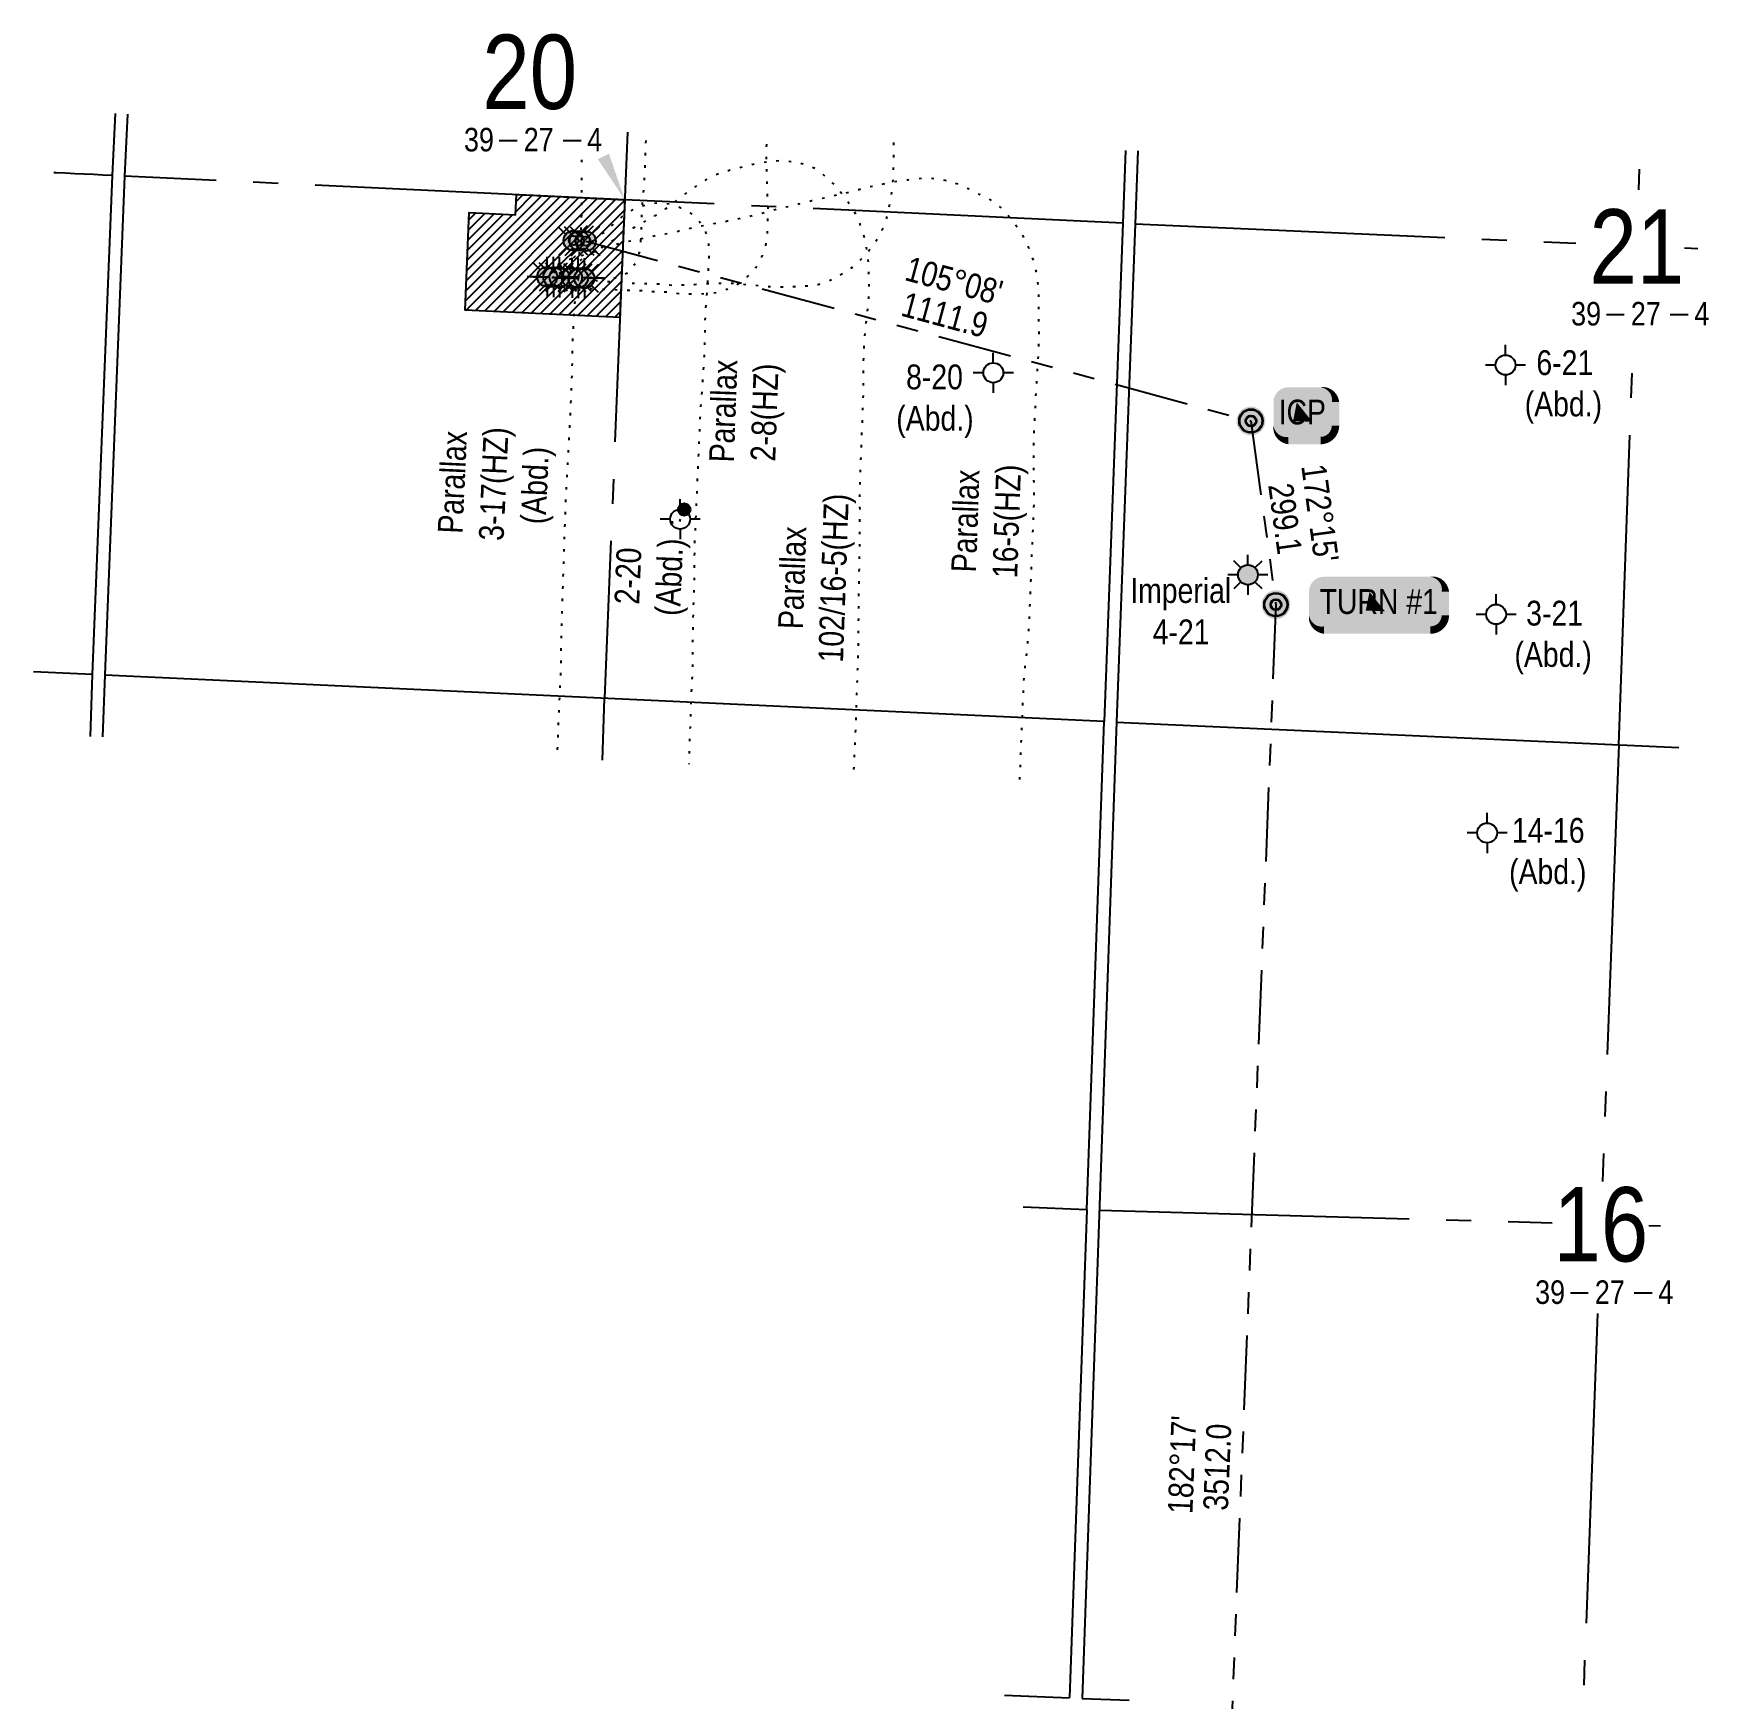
# Model space of a CAD drawing. Extents: x 300929 to 311962, y 5794822 to 5810027.
# Drawn here: x 307845 to 310548, y 5797479 to 5800166 of the extents above; entities that cross this region are included whole.
import ezdxf
from ezdxf.enums import TextEntityAlignment as Align

# ---------------------------------------------------------------- set-up
doc = ezdxf.new("R2010")
doc.units = 0
doc.header["$LTSCALE"] = 5
for name, pattern in [('0', [1, 1, 0]), ('foc-DOT', [1, 0.2, -0.8]), ('foc-DRILLPATH', [14.75, 6, -1.75, 1.75, -1.75, 1.75, -1.75]), ('foc-QUARTERLINE', [33, 25, -3, 2, -3])]:
    doc.linetypes.add(name, pattern=pattern)
for name, color, linetype in [('10', 1, 'Continuous'), ('9', 3, 'Continuous'), ('AS-DRILL', 8, 'foc-DOT'), ('AS-DRILL-T', 8, 'Continuous'), ('C-WS-S', 8, 'Continuous'), ('F-WS-S', 8, 'Continuous'), ('L-BD', 7, 'Continuous'), ('L-MON', 1, 'Continuous'), ('L-QSEC', 8, 'foc-QUARTERLINE'), ('L-SEC', 7, 'Continuous'), ('L-SECLBL', 7, 'Continuous'), ('L-SECQ', 8, 'foc-QUARTERLINE'), ('P-PDRILLPATH', 12, 'foc-DRILLPATH'), ('P-PROPOSED', 10, 'Continuous'), ('P-PROPOSED-EXISTING-H', 59, 'Continuous')]:
    doc.layers.add(name, color=color, linetype=linetype)
doc.styles.add('80', font='ARIALN.TTF', dxfattribs={"height": 10})
doc.styles.add('80L', font='ARIALN.TTF', dxfattribs={"height": 10})
doc.styles.add('SIMPLEX', font='ARIALN.TTF')

# ---------------------------------------------------------------- blocks, each defined once
blk = doc.blocks.new('GAS')
h = blk.add_hatch(color=255)
h.dxf.hatch_style = 1
edge = h.paths.add_edge_path()
edge.add_arc((0, 0), 0.9, 0, 360)
for p, q in [((0, 0.81), (0, 1.62)), ((-0.81, 0), (-1.62, 0)), ((-0.57, 0.57), (-1.14, 1.14)), ((0.57, 0.57), (1.14, 1.14)), ((1.62, 0), (0.81, 0)), ((-0.57, -0.57), (-1.14, -1.14)), ((0, -0.81), (0, -1.62)), ((1.14, -1.14), (0.57, -0.57))]:
    blk.add_line(p, q)
blk.add_circle((0, 0), 0.8)
blk = doc.blocks.new('WC')
at = {"layer": 'L-MON'}
h = blk.add_hatch(color=255, dxfattribs=at)
h.dxf.hatch_style = 1
edge = h.paths.add_edge_path()
edge.add_arc((0, 0), 0.9, 0, 360)
at = {"layer": 'L-MON', "color": 240, "flags": 128}
for points in [[(-0.62, 0.5), (-1.23, 1.12)], [(0.52, 0.61), (1.13, 1.21)], [(-1.18, -1.18), (-0.56, -0.57)], [(1.16, -1.18), (0.56, -0.57)]]:
    blk.add_lwpolyline(points, dxfattribs=at)
at = {"layer": 'L-MON', "color": 240}
for radius in [0.8, 0.373]:
    blk.add_circle((0, 0), radius, dxfattribs=at)
blk = doc.blocks.new('L-SECLBL')
at = {"layer": '9', "color": 7}
for p, q in [((-5.08, -27.83), (-12.29, -27.83)), ((20.7, -27.83), (13.5, -27.83))]:
    blk.add_line(p, q, dxfattribs=at)
at = {"layer": '10', "color": 2, "style": 'SIMPLEX'}
blk.add_attdef('SEC', text='', height=30, dxfattribs=at).set_placement((0, 0), align=Align.MIDDLE)
at = {"layer": '10', "color": 5, "style": '80L'}
blk.add_attdef('TWP', text='', height=9.5, dxfattribs=at).set_placement((-14.43, -27.37), align=Align.MIDDLE_RIGHT)
blk.add_attdef('RGE', text='', height=9.5, dxfattribs=at).set_placement((3.62, -27.37), align=Align.MIDDLE_CENTER)
blk.add_attdef('MER', text='', height=9.5, dxfattribs=at).set_placement((23.17, -27.37), align=Align.MIDDLE_LEFT)
blk = doc.blocks.new('plbh')
at = {"layer": 'L-MON'}
h = blk.add_hatch(color=255, dxfattribs=at)
h.dxf.hatch_style = 1
edge = h.paths.add_edge_path()
edge.add_arc((0, 0), 1.16, 0, 360)
h = blk.add_hatch(color=256, dxfattribs=at)
h.dxf.hatch_style = 1
h.paths.add_polyline_path([(-0.96, 0, 1), (0.96, 0, 1)])
h.paths.add_polyline_path([(0.91, 0, -1), (-0.91, 0, -1)], flags=16)
h.paths.add_polyline_path([(0.45, 0, -1), (-0.45, 0, -1)], flags=0)
h = blk.add_hatch(color=256, dxfattribs=at)
h.dxf.hatch_style = 1
h.paths.add_polyline_path([(-0.45, 0, 1), (0.45, 0, 1)])
h.paths.add_polyline_path([(0.4, 0, -1), (-0.4, 0, -1)], flags=16)
at = {"layer": 'L-MON', "color": 240}
for radius in [0.96, 0.91, 0.45, 0.4]:
    blk.add_circle((0, 0), radius, dxfattribs=at)
blk = doc.blocks.new('GABD')
for p, q in [((0, 0.81), (0, 1.62)), ((-0.81, 0), (-1.62, 0)), ((1.62, 0), (0.81, 0)), ((0, -0.81), (0, -1.62))]:
    blk.add_line(p, q)
blk.add_circle((0, 0), 0.8)
blk = doc.blocks.new('*U88')
h = blk.add_hatch(color=254)
edge = h.paths.add_edge_path()
edge.add_line((-6.5, -11.5), (6.5, -11.5))
edge.add_arc((6.5, -5.5), 6, 270, 360)
edge.add_line((12.5, -5.5), (12.5, 4))
edge.add_arc((6.5, 4), 6, 0, 90)
edge.add_line((6.5, 10), (-6.5, 10))
edge.add_arc((-6.5, 4), 6, 90, 180)
edge.add_line((-12.5, 4), (-12.5, -5.5))
edge.add_arc((-6.5, -5.5), 6, 180, 270)
at = {"color": 1, "flags": 128}
blk.add_lwpolyline([(-6.5, -11.5, 3, 3, 0), (6.5, -11.5, 3, 3, 0.414214), (12.5, -5.5, 3, 3, 0), (12.5, 4, 3, 0, 0.414214), (6.5, 10, 0, 0, 0), (-6.5, 10, 0, 0, 0.414214), (-12.5, 4, 0, 0, 0), (-12.5, -5.5, 0, 3, 0.414214)], format="xyseb", close=True, dxfattribs=at)
blk.add_lwpolyline([(-4.62, -3.66, 0, 10, 0), (0, 0, 5, 5, 0)], format="xyseb", dxfattribs=at)
at = {"color": 1, "style": '80'}
blk.add_attdef('ENTER_TEXT_001', (-36.68, -4.99), '', height=10, dxfattribs=at)
blk = doc.blocks.new('*U90')
h = blk.add_hatch(color=254)
edge = h.paths.add_edge_path()
edge.add_line((-21.5, -11.5), (21.5, -11.5))
edge.add_arc((21.5, -5.5), 6, 270, 360)
edge.add_line((27.5, -5.5), (27.5, 4))
edge.add_arc((21.5, 4), 6, 0, 90)
edge.add_line((21.5, 10), (-21.5, 10))
edge.add_arc((-21.5, 4), 6, 90, 180)
edge.add_line((-27.5, 4), (-27.5, -5.5))
edge.add_arc((-21.5, -5.5), 6, 180, 270)
at = {"color": 1, "flags": 128}
blk.add_lwpolyline([(-21.5, -11.5, 3, 3, 0), (21.5, -11.5, 3, 3, 0.414214), (27.5, -5.5, 3, 3, 0), (27.5, 4, 3, 0, 0.414214), (21.5, 10, 0, 0, 0), (-21.5, 10, 0, 0, 0.414214), (-27.5, 4, 0, 0, 0), (-27.5, -5.5, 0, 3, 0.414214)], format="xyseb", close=True, dxfattribs=at)
blk.add_lwpolyline([(-4.62, -3.66, 0, 10, 0), (0, 0, 5, 5, 0)], format="xyseb", dxfattribs=at)
at = {"color": 1, "style": '80'}
blk.add_attdef('ENTER_TEXT_001', (-36.68, -4.99), '', height=10, dxfattribs=at)
blk = doc.blocks.new('BH-Existing')
at = {"layer": 'AS-DRILL-T'}
h = blk.add_hatch(color=256, dxfattribs=at)
h.dxf.hatch_style = 1
edge = h.paths.add_edge_path()
edge.add_arc((0, 0), 0.5, 0, 360)
blk.add_circle((0, 0), 0.5, dxfattribs=at)

msp = doc.modelspace()

# ---------------------------------------------------------------- hatches: boundary and pattern name
at = {"layer": 'P-PROPOSED-EXISTING-H'}
h = msp.add_hatch(dxfattribs=at)
h.set_pattern_fill('ANSI31', color=256, scale=3.499752)
h.set_pattern_definition([(45, (3210.207, -5535.973), (-7.857167858, 7.857167858), [])])
h.paths.add_polyline_path([(308547.669, 5799877.233), (308622.58, 5799873.699), (308623.901, 5799906.17), (308798.695, 5799897.922), (308790.969, 5799708.093), (308541.264, 5799719.875)])

# ---------------------------------------------------------------- linework, layer by layer
at = {"ltscale": 3, "flags": 128}
msp.add_lwpolyline([(309544.47, 5798268.223), (309572.328, 5799055.994)], dxfattribs=at)
at = {"layer": 'AS-DRILL', "ltscale": 4, "flags": 128}
for points in [[(308713.647, 5799771.9), (308713.649, 5799771.95), (308713.59, 5799771.963), (308713.468, 5799771.917), (308713.337, 5799771.902), (308713.22, 5799771.977), (308713.131, 5799772.011), (308712.971, 5799772.007), (308712.74, 5799771.996), (308712.562, 5799772.043), (308712.433, 5799772.058), (308712.13, 5799772), (308712.041, 5799772.014), (308712.256, 5799772.135), (308712.597, 5799772.162), (308712.935, 5799772.098), (308713.266, 5799772.135), (308713.51, 5799772.216), (308713.704, 5799772.318), (308713.796, 5799772.385), (308713.983, 5799772.547), (308714.097, 5799772.653), (308714.129, 5799772.702), (308714.181, 5799772.74), (308714.275, 5799772.836), (308714.359, 5799772.953), (308714.454, 5799773.069), (308714.539, 5799773.186), (308714.624, 5799773.313), (308714.633, 5799773.302), (308714.434, 5799773.07), (308714.112, 5799772.763), (308713.956, 5799772.619), (308713.633, 5799772.311), (308713.346, 5799772.122), (308713.125, 5799772.111), (308712.909, 5799772.2), (308712.808, 5799772.184), (308712.872, 5799772.031), (308712.925, 5799771.859), (308712.899, 5799771.71), (308712.824, 5799771.573), (308712.892, 5799771.53), (308713.209, 5799771.687), (308713.577, 5799771.903), (308713.876, 5799772.111), (308714.065, 5799772.344), (308714.105, 5799772.603), (308714.087, 5799772.904), (308714.039, 5799773.216), (308713.985, 5799773.348), (308713.922, 5799773.27), (308713.974, 5799773.088), (308714.128, 5799772.922), (308714.294, 5799772.825), (308714.452, 5799772.779), (308714.602, 5799772.773), (308714.691, 5799772.75), (308714.697, 5799772.639), (308714.692, 5799772.519), (308714.761, 5799772.477), (308714.71, 5799772.459), (308714.449, 5799772.439), (308714.178, 5799772.41), (308714.017, 5799772.396), (308713.934, 5799772.329), (308713.911, 5799772.25), (308713.95, 5799772.209), (308714.149, 5799772.181), (308714.189, 5799772.179), (308714.913, 5799772.281), (308716.121, 5799772.463), (308717.4, 5799772.663), (308717.662, 5799772.712), (308719.513, 5799772.959), (308721.574, 5799773.198), (308723.854, 5799773.398), (308726.495, 5799773.394), (308729.408, 5799773.169), (308732.591, 5799772.913), (308736.121, 5799772.613), (308740.118, 5799772.215), (308744.506, 5799771.812), (308749.197, 5799771.516), (308754.008, 5799771.456), (308758.594, 5799771.515), (308763.093, 5799771.407), (308767.743, 5799771.064), (308772.498, 5799770.855), (308777.537, 5799771.007), (308782.794, 5799771.579), (308787.961, 5799772.696), (308792.923, 5799774.421), (308797.642, 5799776.597), (308801.984, 5799779.107), (308806.032, 5799782.009), (308809.62, 5799785.45), (308812.39, 5799789.183), (308814.688, 5799793.145), (308816.806, 5799797.375), (308818.707, 5799801.653), (308820.497, 5799806.185), (308822.096, 5799810.935), (308823.395, 5799815.968), (308824.214, 5799820.979), (308824.429, 5799823.382), (308824.583, 5799825.758), (308824.704, 5799828.325), (308824.807, 5799831.193), (308824.937, 5799834.47), (308825.143, 5799838.154), (308825.372, 5799842.178), (308825.571, 5799846.453), (308825.728, 5799850.94), (308825.844, 5799855.639), (308825.943, 5799860.679), (308826.039, 5799865.658), (308826.197, 5799871.166), (308826.439, 5799876.791), (308826.779, 5799882.861), (308827.2, 5799888.949), (308827.752, 5799895.312), (308828.36, 5799901.842), (308828.962, 5799908.463), (308829.489, 5799915.227), (308829.976, 5799922.233), (308830.459, 5799929.389), (308830.927, 5799936.916), (308831.317, 5799944.516), (308831.613, 5799952.25), (308831.877, 5799960.195), (308832.179, 5799968.349), (308832.495, 5799976.612), (308832.784, 5799984.927), (308833.049, 5799993.412), (308833.273, 5800001.859), (308833.366, 5800005.639)], [(308723.423, 5799771.541), (308723.387, 5799771.403), (308723.388, 5799771.182), (308723.47, 5799770.959), (308723.539, 5799770.686), (308723.438, 5799770.42), (308723.215, 5799770.088), (308723.259, 5799769.186), (308723.336, 5799768.843), (308723.303, 5799768.774), (308723.321, 5799768.723), (308723.476, 5799768.597), (308723.61, 5799768.432), (308723.736, 5799768.327), (308723.893, 5799768.26), (308723.953, 5799768.258), (308723.935, 5799768.039), (308723.741, 5799767.696), (308723.541, 5799767.454), (308723.353, 5799767.241), (308723.228, 5799767.136), (308723.135, 5799767.059), (308722.966, 5799766.826), (308722.955, 5799766.796), (308722.651, 5799765.938), (308722.303, 5799764.48), (308722.19, 5799763.905), (308722.057, 5799762.819), (308722.024, 5799760.979), (308722.11, 5799759.094), (308722.187, 5799757.25), (308722.232, 5799755.607), (308722.249, 5799754.505), (308722.271, 5799754.054), (308722.315, 5799753.902), (308722.369, 5799753.74), (308722.442, 5799753.567), (308722.556, 5799753.403), (308722.668, 5799753.208), (308722.78, 5799753.003), (308722.883, 5799752.819), (308723.006, 5799752.644), (308723.13, 5799752.499), (308723.298, 5799752.433), (308723.308, 5799752.432), (308723.91, 5799752.478), (308725.046, 5799752.604), (308726.575, 5799752.813), (308728.429, 5799753.141), (308730.657, 5799753.553), (308733.193, 5799753.903), (308735.972, 5799754.093), (308738.799, 5799754.212), (308741.619, 5799754.401), (308744.797, 5799754.555), (308748.58, 5799754.566), (308752.983, 5799754.312), (308757.923, 5799753.977), (308763.089, 5799753.762), (308768.618, 5799753.644), (308774.843, 5799753.418), (308781.68, 5799752.958), (308788.765, 5799752.458), (308795.803, 5799752.009), (308802.589, 5799751.791), (308809.06, 5799751.696), (308815.391, 5799751.626), (308821.403, 5799751.568), (308827.484, 5799751.228), (308834.132, 5799750.535), (308841.4, 5799749.867), (308848.735, 5799749.598), (308855.829, 5799749.568), (308862.567, 5799749.391), (308869.317, 5799748.784), (308875.876, 5799747.885), (308882.348, 5799747.039), (308889.023, 5799746.304), (308895.772, 5799745.898), (308902.472, 5799746.033), (308909.088, 5799746.312), (308915.593, 5799746.325), (308921.975, 5799746.263), (308928.247, 5799746.456), (308934.628, 5799746.864), (308941.087, 5799747.49), (308947.553, 5799748.535), (308953.791, 5799750.14), (308959.642, 5799752.1), (308965.586, 5799754.367), (308971.703, 5799756.977), (308977.54, 5799759.819), (308982.935, 5799762.888), (308987.737, 5799766.141), (308992.212, 5799769.747), (308996.952, 5799773.972), (309001.757, 5799778.566), (309006.196, 5799783.264), (309010.303, 5799788.436), (309014.1, 5799794.36), (309017.591, 5799800.907), (309020.922, 5799807.97), (309023.712, 5799815.025), (309025.824, 5799822.106), (309027.333, 5799829.162), (309028.322, 5799835.708), (309028.675, 5799838.796), (309028.978, 5799841.916), (309029.231, 5799845.268), (309029.411, 5799848.834), (309029.507, 5799852.773), (309029.545, 5799857.024), (309029.618, 5799861.415), (309029.742, 5799866.073), (309029.846, 5799870.982), (309029.938, 5799876.092), (309029.961, 5799881.475), (309029.894, 5799887.122), (309029.73, 5799892.863), (309029.477, 5799898.857), (309029.199, 5799905.012), (309028.922, 5799911.408), (309028.664, 5799918.042), (309028.445, 5799924.926), (309028.248, 5799932.079), (309028.049, 5799939.212), (309027.824, 5799946.696), (309027.607, 5799954.37), (309027.449, 5799962.262), (309027.431, 5799970.168), (309027.556, 5799978.409), (309027.802, 5799986.655), (309028.158, 5799995.147), (309028.308, 5799998.546)], [(308733.54, 5799771.094), (308733.401, 5799771.13), (308733.363, 5799771.181), (308733.646, 5799771.24), (308733.968, 5799771.288), (308734.19, 5799771.329), (308734.404, 5799771.44), (308734.697, 5799771.499), (308735.124, 5799771.422), (308735.66, 5799771.311), (308736.164, 5799771.151), (308736.42, 5799771.051), (308736.486, 5799771.188), (308736.637, 5799771.482), (308736.789, 5799771.766), (308737.007, 5799771.968), (308737.121, 5799772.064), (308737.076, 5799772.195), (308737.074, 5799772.416), (308737.099, 5799772.525), (308737.174, 5799772.642), (308737.267, 5799772.738), (308737.319, 5799772.776), (308737.351, 5799772.835), (308737.375, 5799772.924), (308737.477, 5799772.98), (308737.487, 5799772.98), (308737.911, 5799772.813), (308738.861, 5799772.295), (308739.716, 5799771.891), (308740.368, 5799771.675), (308742.329, 5799771.157), (308744.675, 5799770.514), (308747.233, 5799769.663), (308750.015, 5799768.662), (308753.102, 5799767.75), (308756.578, 5799767.082), (308760.394, 5799766.671), (308764.405, 5799766.362), (308768.675, 5799766.043), (308773.193, 5799765.905), (308777.747, 5799765.925), (308782.186, 5799765.82), (308786.651, 5799765.363), (308791.453, 5799764.553), (308797.011, 5799763.903), (308803.509, 5799763.486), (308811.059, 5799763.108), (308819.323, 5799762.791), (308827.425, 5799762.691), (308834.79, 5799762.961), (308841.889, 5799763.051), (308849.353, 5799762.515), (308857.438, 5799761.726), (308866.177, 5799760.78), (308875.252, 5799760.001), (308884.025, 5799759.915), (308892.541, 5799760.419), (308901.608, 5799760.951), (308911.069, 5799761.308), (308920.285, 5799761.784), (308929.448, 5799762.463), (308938.6, 5799762.862), (308947.462, 5799763.012), (308955.713, 5799763.136), (308963.593, 5799763.255), (308971.116, 5799763.198), (308978.456, 5799762.808), (308986.031, 5799762.029), (308993.859, 5799761.089), (309001.898, 5799760.401), (309010.025, 5799759.92), (309018.138, 5799759.359), (309026.419, 5799758.471), (309035.273, 5799757.651), (309044.078, 5799757.373), (309052.555, 5799757.399), (309060.655, 5799757.509), (309068.691, 5799757.752), (309076.908, 5799758.038), (309085.136, 5799758.353), (309093.734, 5799758.904), (309102.317, 5799759.836), (309110.529, 5799761.262), (309118.184, 5799763.272), (309125.453, 5799765.906), (309132.601, 5799769.016), (309139.521, 5799772.456), (309145.974, 5799776.214), (309152.67, 5799780.302), (309159.554, 5799784.573), (309166.22, 5799789.173), (309172.389, 5799794.093), (309178.071, 5799799.363), (309183.207, 5799804.744), (309188.234, 5799810.389), (309193.345, 5799816.422), (309198.08, 5799822.539), (309202.405, 5799828.663), (309206.59, 5799835.042), (309210.578, 5799841.749), (309214.152, 5799848.643), (309217.409, 5799856.09), (309220.108, 5799863.628), (309222.351, 5799871.505), (309224.082, 5799879.093), (309225.474, 5799886.212), (309226.817, 5799893.114), (309227.554, 5799896.808), (309228.329, 5799900.73), (309229.149, 5799905.021), (309229.876, 5799909.495), (309230.526, 5799914.283), (309231.027, 5799919.127), (309231.408, 5799924.195), (309231.712, 5799929.377), (309231.965, 5799934.751), (309232.159, 5799940.167), (309232.301, 5799945.785), (309232.428, 5799951.544), (309232.552, 5799957.463), (309232.681, 5799963.263), (309232.8, 5799969.562), (309232.96, 5799976.141), (309233.117, 5799982.659), (309233.187, 5799989.231), (309233.188, 5799991.092)], [(308683.504, 5799773.09), (308683.412, 5799773.034), (308683.237, 5799772.921), (308683.086, 5799772.877), (308682.885, 5799772.864), (308682.702, 5799772.782), (308682.495, 5799772.61), (308682.288, 5799772.438), (308682.46, 5799772.501), (308682.991, 5799772.77), (308683.554, 5799773.068), (308684.154, 5799773.335), (308684.817, 5799773.388), (308684.939, 5799773.434), (308685.113, 5799773.547), (308684.956, 5799773.353), (308684.452, 5799773.023), (308684.032, 5799772.759), (308683.726, 5799772.611), (308683.461, 5799772.492), (308683.166, 5799772.373), (308682.902, 5799772.273), (308682.648, 5799772.183), (308682.443, 5799772.071), (308682.383, 5799772.054), (308682.507, 5799772.169), (308682.663, 5799772.323), (308682.83, 5799772.496), (308682.872, 5799772.545), (308683.338, 5799772.927), (308684.155, 5799773.595), (308685.023, 5799774.301), (308685.364, 5799774.578), (308687.032, 5799775.753), (308689.211, 5799776.958), (308691.772, 5799778.207), (308694.622, 5799779.666), (308697.704, 5799781.435), (308701.058, 5799783.504), (308704.701, 5799785.792), (308708.713, 5799788.295), (308712.873, 5799791.023), (308717.263, 5799793.962), (308721.831, 5799796.873), (308726.572, 5799799.858), (308731.429, 5799802.989), (308736.538, 5799806.159), (308742.488, 5799809.587), (308748.991, 5799813.362), (308755.304, 5799817.106), (308761.615, 5799820.829), (308768.334, 5799824.987), (308775.534, 5799829.425), (308783.237, 5799834.155), (308791.101, 5799839.178), (308798.629, 5799844.064), (308805.397, 5799848.46), (308812.24, 5799852.442), (308819.996, 5799856.509), (308828.473, 5799861.097), (308837.602, 5799866.24), (308846.903, 5799871.667), (308855.968, 5799877.193), (308864.631, 5799882.925), (308872.687, 5799888.761), (308880.461, 5799894.808), (308888.046, 5799900.863), (308895.777, 5799906.842), (308903.438, 5799912.303), (308910.974, 5799917.369), (308918.435, 5799922.318), (308925.896, 5799927.297), (308931.968, 5799931.28), (308933.262, 5799932.109), (308940.892, 5799936.281), (308948.855, 5799939.769), (308957.202, 5799942.831), (308966.066, 5799945.303), (308975.347, 5799947.448), (308984.495, 5799949.758), (308993.399, 5799952.218), (309002.477, 5799954.541), (309012.111, 5799956.512), (309022.045, 5799958.191), (309031.918, 5799959.622), (309041.819, 5799960.722), (309051.599, 5799961.046), (309061.479, 5799960.375), (309071.327, 5799959.125), (309080.889, 5799957.487), (309090.431, 5799955.098), (309099.83, 5799951.615), (309108.343, 5799946.985), (309115.938, 5799941.381), (309122.644, 5799935.352), (309128.532, 5799929.866), (309134.11, 5799924.652), (309139.949, 5799918.717), (309145.857, 5799911.959), (309151.526, 5799904.74), (309156.989, 5799897.379), (309162.292, 5799889.774), (309167.578, 5799881.219), (309172.484, 5799871.658), (309176.867, 5799861.538), (309180.651, 5799851.431), (309183.822, 5799841.279), (309186.486, 5799830.937), (309188.525, 5799821.019), (309190.07, 5799811.231), (309191.173, 5799801.15), (309191.847, 5799790.876), (309192.005, 5799785.746), (309192.054, 5799782.432), (309192.078, 5799780.75), (309192.164, 5799775.593), (309192.294, 5799770.284), (309192.471, 5799764.873), (309192.597, 5799759.464), (309192.479, 5799748.371), (309191.836, 5799737.169), (309190.737, 5799725.314), (309189.39, 5799712.758), (309187.839, 5799699.32), (309186.322, 5799685.009), (309185.162, 5799669.584), (309184.745, 5799661.545), (309184.316, 5799653.236), (309183.867, 5799644.658), (309183.487, 5799636.067), (309183.291, 5799627.288), (309183.264, 5799618.503), (309183.305, 5799609.415), (309183.355, 5799600.317), (309183.362, 5799591.11), (309183.229, 5799581.929), (309182.958, 5799572.533), (309182.633, 5799563.289), (309182.271, 5799553.897), (309182.074, 5799549.151), (309181.874, 5799544.355), (309181.479, 5799534.874), (309181.068, 5799525.474), (309180.666, 5799516.053), (309180.318, 5799506.5), (309179.96, 5799494.646), (309178.836, 5799466.48), (309177.965, 5799447.211), (309177.673, 5799427.919), (309177.799, 5799408.82), (309177.82, 5799389.626), (309177.605, 5799370.241), (309177.41, 5799351.145), (309177.25, 5799332.157), (309176.962, 5799312.965), (309176.654, 5799293.774), (309176.332, 5799274.473), (309176.113, 5799255.278), (309175.861, 5799235.984), (309175.627, 5799216.89), (309175.453, 5799197.793), (309175.17, 5799178.491), (309174.67, 5799159.497), (309174.104, 5799140.616), (309173.537, 5799121.225), (309172.965, 5799101.934), (309172.435, 5799082.941), (309171.802, 5799063.652), (309171.052, 5799044.668), (309170.23, 5799025.387), (309169.312, 5799006.21), (309168.402, 5798987.232), (309167.801, 5798974.699)], [(308729.115, 5799962.223), (308729.047, 5799949.476)], [(308729.026, 5799933.273), (308728.934, 5799893.695), (308728.835, 5799874.494), (308728.2, 5799855.404), (308727.12, 5799836.432), (308725.732, 5799817.282), (308724.109, 5799798.251), (308722.288, 5799779.038), (308720.446, 5799760.026), (308718.731, 5799740.708), (308717.267, 5799721.661), (308715.964, 5799702.608), (308714.966, 5799683.442), (308714.343, 5799664.152), (308713.98, 5799644.851), (308712.963, 5799606.471), (308712.198, 5799587.887), (308711.349, 5799568.706), (308710.417, 5799549.428), (308709.393, 5799530.363), (308708.328, 5799511.29), (308707.268, 5799491.817), (308706.27, 5799472.651), (308705.256, 5799453.577), (308704.297, 5799434.399), (308703.443, 5799415.318), (308702.627, 5799395.946), (308701.916, 5799376.959), (308701.217, 5799357.771), (308700.532, 5799338.684), (308699.914, 5799319.493), (308699.347, 5799300.1), (308698.814, 5799280.806), (308697.543, 5799242.336), (308696.835, 5799223.149), (308696.302, 5799203.855), (308695.993, 5799184.663), (308695.672, 5799165.16), (308695.25, 5799145.872), (308694.721, 5799126.678), (308693.925, 5799107.294), (308692.124, 5799068.835), (308691.309, 5799049.752), (308690.536, 5799030.468), (308689.902, 5799011.388), (308689.474, 5798996.937)], [(308693.504, 5799772.685), (308693.541, 5799772.624), (308693.588, 5799772.532), (308693.604, 5799772.441), (308693.63, 5799772.33), (308693.479, 5799772.066), (308693.272, 5799771.644), (308693.39, 5799771.329), (308693.475, 5799771.455), (308693.24, 5799771.845), (308692.894, 5799772.189), (308692.636, 5799772.499), (308692.422, 5799772.918), (308692.12, 5799773.631), (308692.044, 5799774.494), (308692.414, 5799775.24), (308692.928, 5799775.84), (308693.075, 5799776.015), (308693.286, 5799776.306), (308693.426, 5799776.551), (308693.581, 5799776.915), (308693.626, 5799777.294), (308693.62, 5799777.404), (308693.523, 5799778.238), (308693.382, 5799779.475), (308693.369, 5799779.655), (308693.409, 5799781.675), (308693.792, 5799784.022), (308694.315, 5799786.373), (308694.999, 5799788.748), (308695.987, 5799791.2), (308697.333, 5799793.619), (308699.357, 5799795.971), (308702.167, 5799798.201), (308705.556, 5799800.119), (308709.408, 5799801.878), (308713.749, 5799803.598), (308718.616, 5799805.207), (308724.194, 5799806.837), (308730.333, 5799808.466), (308737.079, 5799810.271), (308744.429, 5799812.432), (308752.081, 5799814.872), (308760.24, 5799817.742), (308768.989, 5799821.098), (308778.5, 5799824.485), (308786.837, 5799826.798), (308789.22, 5799827.354), (308800.367, 5799829.845), (308811.109, 5799832.233), (308821.772, 5799834.413), (308832.414, 5799836.555), (308842.58, 5799838.795), (308852.954, 5799840.977), (308863.9, 5799842.966), (308875.191, 5799845.061), (308886.772, 5799847.676), (308898.365, 5799850.58), (308909.755, 5799853.152), (308920.624, 5799855.224), (308931.512, 5799857.246), (308942.582, 5799859.33), (308953.533, 5799861.439), (308964.426, 5799863.6), (308975.23, 5799865.775), (308986.069, 5799868.099), (308996.766, 5799870.618), (309007.345, 5799873.182), (309017.94, 5799875.656), (309028.22, 5799878.261), (309038.3, 5799881.105), (309048.092, 5799883.761), (309057.982, 5799886.132), (309068.584, 5799888.515), (309079.635, 5799891.13), (309090.069, 5799893.82), (309100.479, 5799896.431), (309111.162, 5799898.851), (309122.004, 5799901.224), (309132.924, 5799903.815), (309144.037, 5799906.478), (309154.831, 5799908.933), (309165.857, 5799911.65), (309177.022, 5799914.621), (309188.084, 5799917.506), (309199.446, 5799920.149), (309210.827, 5799922.501), (309222.127, 5799924.837), (309231.044, 5799926.626), (309233.433, 5799927.062), (309244.488, 5799928.747), (309255.491, 5799930.163), (309266.415, 5799931.583), (309277.495, 5799932.656), (309288.446, 5799932.974), (309299.315, 5799932.264), (309310.296, 5799930.559), (309321.279, 5799928.154), (309331.975, 5799925.079), (309342.368, 5799921.176), (309351.911, 5799916.786), (309360.797, 5799912.222), (309369.771, 5799907.584), (309379.01, 5799902.856), (309388.16, 5799897.861), (309397.347, 5799891.794), (309406.056, 5799884.535), (309414.008, 5799876.585), (309421.341, 5799868.169), (309428.148, 5799859.364), (309434.341, 5799850.463), (309440.182, 5799841.026), (309445.36, 5799831.255), (309450.005, 5799821.164), (309454.044, 5799810.947), (309457.582, 5799800.46), (309460.623, 5799789.522), (309463.03, 5799778.009), (309464.762, 5799766.382), (309465.902, 5799754.719), (309466.425, 5799743.13), (309466.436, 5799737.346), (309466.328, 5799731.566), (309466.244, 5799727.917), (309466.199, 5799725.777), (309466.13, 5799719.735), (309466.189, 5799713.378), (309466.34, 5799706.558), (309466.542, 5799699.515), (309466.707, 5799692.293), (309466.835, 5799684.893), (309466.866, 5799677.316), (309466.751, 5799669.595), (309466.479, 5799661.71), (309466.108, 5799653.829), (309465.686, 5799645.94), (309465.227, 5799637.873), (309464.734, 5799629.717), (309464.208, 5799621.451), (309463.637, 5799613.078), (309463.088, 5799604.514), (309462.579, 5799595.928), (309462.099, 5799587.341), (309461.647, 5799578.692), (309461.179, 5799569.874), (309460.725, 5799560.916), (309460.266, 5799551.838), (309459.804, 5799542.69), (309459.375, 5799533.6), (309459.004, 5799524.218), (309458.704, 5799514.843), (309458.622, 5799511.754), (309458.511, 5799505.674), (309458.416, 5799496.161), (309458.353, 5799486.727), (309458.316, 5799477.182), (309458.318, 5799467.605), (309458.497, 5799447.324), (309458.869, 5799428.125), (309458.819, 5799409.134), (309458.117, 5799389.848), (309457.301, 5799370.967), (309456.445, 5799351.587), (309455.603, 5799332.306), (309454.835, 5799313.123), (309454.123, 5799293.837), (309453.36, 5799274.554), (309452.632, 5799255.369), (309451.829, 5799236.297), (309450.978, 5799217.317), (309449.911, 5799198.146), (309448.204, 5799179.03), (309446.153, 5799160.037), (309444.062, 5799141.056), (309442.431, 5799121.827), (309441.516, 5799102.96), (309440.731, 5799083.877), (309439.657, 5799061.504), (309438.839, 5799042.323), (309437.41, 5799004.152), (309436.684, 5798985.267), (309435.934, 5798965.783), (309435.789, 5798962.241)], [(308673.554, 5799773.498), (308673.588, 5799773.587), (308673.604, 5799773.736), (308673.565, 5799773.788), (308673.498, 5799773.851), (308673.408, 5799773.864), (308673.344, 5799773.747), (308673.266, 5799773.559), (308673.208, 5799773.362), (308673.18, 5799773.143), (308673.131, 5799772.934), (308673.034, 5799772.748), (308672.957, 5799772.561), (308673.002, 5799772.439), (308673.18, 5799772.652), (308673.477, 5799773.061), (308673.769, 5799773.36), (308673.957, 5799773.562), (308674.093, 5799773.727), (308674.181, 5799773.904), (308674.268, 5799774.08), (308674.454, 5799774.243), (308674.659, 5799774.365), (308674.812, 5799774.439), (308674.906, 5799774.535), (308675.022, 5799774.681), (308675.137, 5799774.817), (308675.224, 5799774.983), (308675.291, 5799775.171), (308675.35, 5799775.389), (308675.402, 5799775.446), (308675.475, 5799775.263), (308675.524, 5799774.991), (308675.5, 5799774.632), (308675.476, 5799774.283), (308675.474, 5799773.963), (308675.441, 5799773.654), (308675.438, 5799773.304), (308675.547, 5799773.029), (308675.912, 5799772.905), (308676.484, 5799772.942), (308677.016, 5799773.221), (308677.129, 5799773.317), (308677.876, 5799773.968), (308678.727, 5799774.745), (308679.634, 5799775.66), (308680.477, 5799776.487), (308680.767, 5799776.745), (308682.148, 5799777.992), (308683.71, 5799779.281), (308685.722, 5799780.813), (308688.253, 5799782.584), (308691.151, 5799784.501), (308694.563, 5799786.768), (308698.121, 5799789.179), (308701.604, 5799791.723), (308705.276, 5799794.74), (308709.339, 5799798.292), (308713.882, 5799802.346), (308717.983, 5799806.106), (308718.815, 5799806.884), (308724.006, 5799811.632), (308729.024, 5799816.047), (308733.932, 5799820.217), (308738.907, 5799824.303), (308743.726, 5799828.245), (308748.658, 5799832.263), (308753.825, 5799836.392), (308758.984, 5799840.311), (308764.245, 5799844.316), (308769.43, 5799848.635), (308774.642, 5799853.162), (308779.772, 5799857.613), (308784.784, 5799862.138), (308789.961, 5799866.787), (308795.215, 5799871.082), (308799.823, 5799874.513), (308800.699, 5799875.139), (308806.436, 5799878.764), (308812.433, 5799881.87), (308818.703, 5799884.554), (308825.136, 5799887.032), (308831.527, 5799889.221), (308837.818, 5799890.924), (308844.262, 5799892.16), (308850.831, 5799892.781), (308857.356, 5799892.803), (308863.951, 5799892.293), (308870.601, 5799891.169), (308877.059, 5799889.473), (308883.151, 5799887.391), (308889.007, 5799884.898), (308894.351, 5799882.375), (308899.601, 5799879.746), (308905.056, 5799876.238), (308910.257, 5799871.859), (308914.923, 5799867.131), (308919.296, 5799862.045), (308923.319, 5799856.482), (308926.696, 5799850.535), (308929.468, 5799844.211), (308931.672, 5799837.689), (308933.168, 5799830.975), (308933.967, 5799824.339), (308934.287, 5799818.012), (308934.361, 5799814.827), (308934.424, 5799811.612), (308934.477, 5799809.398), (308934.5, 5799808.206), (308934.596, 5799804.56), (308934.627, 5799800.546), (308934.471, 5799796.089), (308934.089, 5799791.471), (308933.606, 5799786.606), (308933.14, 5799781.651), (308932.743, 5799776.413), (308932.459, 5799770.991), (308932.221, 5799765.476), (308932.019, 5799759.86), (308931.749, 5799754.037), (308931.346, 5799748.149), (308930.776, 5799742.087), (308930.121, 5799735.888), (308929.457, 5799729.48), (308928.514, 5799716.007), (308928.281, 5799708.852), (308928.171, 5799701.491), (308928.051, 5799693.91), (308927.893, 5799686.101), (308927.723, 5799678.252), (308927.543, 5799670.173), (308927.321, 5799662.026), (308927.053, 5799653.711), (308926.688, 5799645.239), (308926.242, 5799636.491), (308925.743, 5799627.664), (308925.198, 5799618.95), (308924.608, 5799610.077), (308923.98, 5799601.025), (308923.278, 5799591.876), (308922.557, 5799582.748), (308921.854, 5799573.57), (308921.195, 5799564.239), (308920.651, 5799555.044), (308920.159, 5799545.617), (308919.788, 5799537.756), (308919.717, 5799536.207), (308919.345, 5799526.815), (308918.958, 5799517.254), (308918.523, 5799507.784), (308917.708, 5799490.204), (308916.844, 5799471.125), (308916.018, 5799451.744), (308915.188, 5799432.763), (308914.354, 5799413.682), (308913.532, 5799394.401), (308912.539, 5799372.325), (308911.701, 5799353.144), (308911.11, 5799334.154), (308910.858, 5799314.86), (308910.818, 5799295.868), (308910.533, 5799276.766), (308909.831, 5799257.48), (308909.159, 5799238.193), (308908.625, 5799219.111), (308908.288, 5799199.71), (308908.23, 5799180.519), (308908.158, 5799161.218), (308907.883, 5799142.115), (308907.077, 5799123.244), (308906.065, 5799103.97), (308905.353, 5799084.684), (308904.705, 5799065.496), (308904.061, 5799046.408), (308903.352, 5799027.223), (308902.69, 5799007.935), (308902.074, 5798988.556), (308902.029, 5798987.055)], [(308888.137, 5799382.418), (308886.26, 5799376.157), (308884.293, 5799373.09), (308883.427, 5799372.225), (308882.012, 5799371.929), (308879.966, 5799372.243), (308878.392, 5799372.715), (308876.582, 5799374.052), (308875.638, 5799376.254), (308876.188, 5799380.187), (308894.755, 5799398.082)]]:
    msp.add_lwpolyline(points, dxfattribs=at)
at = {"layer": 'L-QSEC', "ltscale": 4, "flags": 128}
for points in [[(308803.121, 5800006.739), (308765.958, 5799093.482)], [(308798.693, 5799897.909), (307991.629, 5799935.994)], [(309602.357, 5799859.984), (308798.693, 5799897.909)], [(309622.452, 5799859.098), (310333.556, 5799827.747)], [(310402.637, 5799018.4), (310426.432, 5799672.405)], [(310402.637, 5799018.4), (310376.408, 5798313.813)], [(309564.577, 5798267.652), (310295.094, 5798246.904)], [(310368.475, 5798100.714), (310344.217, 5797449.054)]]:
    msp.add_lwpolyline(points, dxfattribs=at)
at = {"layer": 'L-QSEC', "ltscale": 3, "flags": 128}
for points in [[(310435.21, 5799913.671), (310436.434, 5799947.313)], [(310509.055, 5799820.01), (310530.367, 5799819.07)], [(308762.571, 5798993.538), (308765.958, 5799093.482)], [(309544.47, 5798268.223), (309441.888, 5798272.026)], [(310451.161, 5798242.472), (310470.227, 5798241.931)]]:
    msp.add_lwpolyline(points, dxfattribs=at)
at = {"layer": 'L-SEC', "ltscale": 3, "flags": 128}
for points in [[(307976.282, 5800036.823), (307971.534, 5799936.943), (307939.493, 5799131.904)], [(307996.377, 5800035.874), (307991.632, 5799936.065), (307959.594, 5799131.104)], [(309626.934, 5799976.766), (309622.457, 5799859.226), (309592.429, 5799055.263)], [(309606.833, 5799977.497), (309602.357, 5799859.984)], [(307939.493, 5799131.904), (307844.669, 5799136.312)], [(307939.493, 5799131.904), (307936.013, 5799031.965)], [(307959.595, 5799131.204), (307956.106, 5799031.031)], [(309572.328, 5799055.994), (307959.589, 5799130.97)], [(309592.429, 5799055.263), (309536.706, 5797479.491)], [(309592.422, 5799055.084), (310499.668, 5799014.007)], [(309544.47, 5798268.223), (309516.631, 5797480.971)], [(309516.652, 5797480.247), (309411.367, 5797484.215)], [(309536.706, 5797479.491), (309612.872, 5797476.62)]]:
    msp.add_lwpolyline(points, dxfattribs=at)
at = {"layer": 'L-SECLBL', "ltscale": 3, "flags": 128}
msp.add_lwpolyline([(308798.693, 5799897.909, 0, 19.999, 0), (308764.232, 5799967.738, 0, 0, 0)], format="xyseb", dxfattribs=at)
for points in [[(309602.357, 5799859.984), (309572.328, 5799055.994)], [(309572.328, 5799055.994), (309573.574, 5799055.948)]]:
    msp.add_lwpolyline(points, dxfattribs=at)
at = {"layer": 'L-SECQ', "linetype": '0', "ltscale": 3, "flags": 128}
msp.add_lwpolyline([(307971.534, 5799936.943), (307877.254, 5799941.392)], dxfattribs=at)
at = {"layer": 'P-PDRILLPATH', "ltscale": 4}
msp.add_lwpolyline([(308735.937, 5799831.039), (309809.2, 5799540.869), (309849.5, 5799244.489), (309709.951, 5795735.544)], dxfattribs=at)
at = {"layer": 'P-PROPOSED', "ltscale": 3, "flags": 128}
msp.add_lwpolyline([(308623.915, 5799906.156), (308798.693, 5799897.909), (308791.579, 5799723.078), (308790.969, 5799708.093), (308541.282, 5799719.875), (308547.685, 5799877.223), (308622.591, 5799873.688), (308623.912, 5799906.157)], dxfattribs=at)

# ---------------------------------------------------------------- block references
at = {"layer": 'AS-DRILL-T', "xscale": 19.99858420000001, "yscale": 19.99858420000001, "zscale": 19.99858420000001}
msp.add_blockref('BH-Existing', (308894.755, 5799398.082), dxfattribs=at)
at = {"layer": 'C-WS-S', "xscale": 19.99858420000001, "yscale": 19.99858420000001, "zscale": 19.99858420000001}
for p in [(308713.643, 5799771.902), (308723.419, 5799771.543), (308733.537, 5799771.096)]:
    msp.add_blockref('GAS', p, dxfattribs=at)
at = {"layer": 'F-WS-S', "xscale": 19.99858420000001, "yscale": 19.99858420000001, "zscale": 19.99858420000001}
for name, p in [('GAS', (308673.554, 5799773.498)), ('GAS', (308683.504, 5799773.09)), ('GAS', (308693.504, 5799772.685)), ('GABD', (310220.035, 5799631.155)), ('GABD', (309393.494, 5799618.639)), ('GABD', (308888.137, 5799382.418)), ('GAS', (309804.314, 5799292.658)), ('GABD', (310204.806, 5799228.829)), ('GABD', (310190.297, 5798876.145))]:
    msp.add_blockref(name, p, dxfattribs=at)
at = {"layer": 'F-WS-S'}
ref = msp.add_blockref('*U88', (309895.625, 5799555.316), dxfattribs=dict(at, xscale=3.999716840000004, yscale=3.999716840000004, zscale=3.999716840000004))
ref.add_attrib('ENTER_TEXT_001', 'ICP', (309853.909, 5799535.277), dxfattribs={"layer": '0', "color": 1, "height": 39.9972, "style": '80'})
ref = msp.add_blockref('*U90', (310012.924, 5799249.502), dxfattribs=dict(at, xscale=3.999716840000004, yscale=3.999716840000004, zscale=3.999716840000004))
ref.add_attrib('ENTER_TEXT_001', 'TURN #1', (309919.97, 5799229.489), dxfattribs={"layer": '0', "color": 1, "height": 39.9972, "style": '80'})
at = {"layer": 'L-MON', "xscale": 19.99858420000001, "yscale": 19.99858420000001, "zscale": 19.99858420000001}
for name, p in [('WC', (308715.96, 5799831.982)), ('WC', (308725.948, 5799831.511)), ('WC', (308735.936, 5799831.039)), ('plbh', (309809.2, 5799540.869)), ('plbh', (309849.5, 5799244.489))]:
    msp.add_blockref(name, p, dxfattribs=at)
at = {"layer": 'L-SECLBL', "xscale": 3.999716840000004, "yscale": 3.999716840000004, "zscale": 3.999716840000004}
for p, values in [((308645.401, 5800104.353), {'SEC': '20', 'TWP': '39', 'RGE': '27', 'MER': '4'}), ((310431.926, 5799823.41), {'SEC': '21', 'TWP': '39', 'RGE': '27', 'MER': '4'}), ((310373.834, 5798244.668), {'SEC': '16', 'TWP': '39', 'RGE': '27', 'MER': '4'})]:
    msp.add_blockref('L-SECLBL', p, dxfattribs=at).add_auto_attribs(values)

# ---------------------------------------------------------------- texts
at = {"layer": 'AS-DRILL-T', "insert": (308499.477, 5799418.396), "char_height": 39.99717, "attachment_point": 1, "rotation": 87.435578, "style": '80L'}
msp.add_mtext_dynamic_manual_height_columns('\\pi-58.229;Parallax\\P\\pi-66.714;3-17(HZ)\\P\\pi-37.002;(Abd.)', width=45.22278, gutter_width=50, heights=[0], dxfattribs=at)
at = {"layer": 'F-WS-S', "char_height": 39.99717, "attachment_point": 1, "style": '80L'}
for s, insert in [('\\pi-25.49;6-21\\P\\pi-44.316;(Abd.)', (310295.322, 5799655.008)), ('\\pi-28.505;8-20\\P\\pi-44.316;(Abd.)', (309281.236, 5799631.967)), ('\\pi-62.336;Imperial\\P\\pi-26.05;4-21', (309676.742, 5799287.251)), ('\\pi-25.395;3-21\\P\\pi-44.316;(Abd.)', (310278.758, 5799250.782)), ('\\pi-39.746;14-16\\P\\pi-44.316;(Abd.)', (310270.098, 5798900.292))]:
    msp.add_mtext_dynamic_manual_height_columns(s, width=30.59579, gutter_width=50, heights=[0], dxfattribs=dict(at, insert=insert))
for s, width, insert, rotation in [('\\pi-65.542;Parallax\\P\\pi-61.559;2-8(HZ)', 30.59579, (308937.057, 5799540.452), 88.003886), ('\\pi-58.229;Parallax\\P\\pi-65.172;16-5(HZ)', 45.22278, (309327.548, 5799355.672), 88.003886), ('\\pi-47.079;Parallax\\P\\pi-98.617;102/16-5(HZ)', 67.52156, (309047.722, 5799252.889), 88.003886), ('\\pi-28.778;2-20\\P\\pi-44.316;(Abd.)', 30.59579, (308783.183, 5799274.524), 87.669757)]:
    msp.add_mtext_dynamic_manual_height_columns(s, width=width, gutter_width=50, heights=[0], dxfattribs=dict(at, insert=insert, rotation=rotation))
at = {"layer": 'L-BD', "char_height": 39.99717, "width": 39.16953, "attachment_point": 1, "line_spacing_factor": 0.855, "style": '80L'}
for s, insert, rotation in [("\\pi-56.099;105°08' \\P\\pi-47;1111.9", (309313.069, 5799792.606), 344.871048), ("\\pi-56.099;172°15' \\P\\pi-32.867;299.1", (309937.5, 5799417.947), 277.743253), ("\\pi-56.099;182°17'\\P\\pi-48.446;3512.0 ", (309676.974, 5797834.368), 87.722575)]:
    msp.add_mtext(s, dxfattribs=dict(at, insert=insert, rotation=rotation))

doc.saveas('drawing.dxf')
